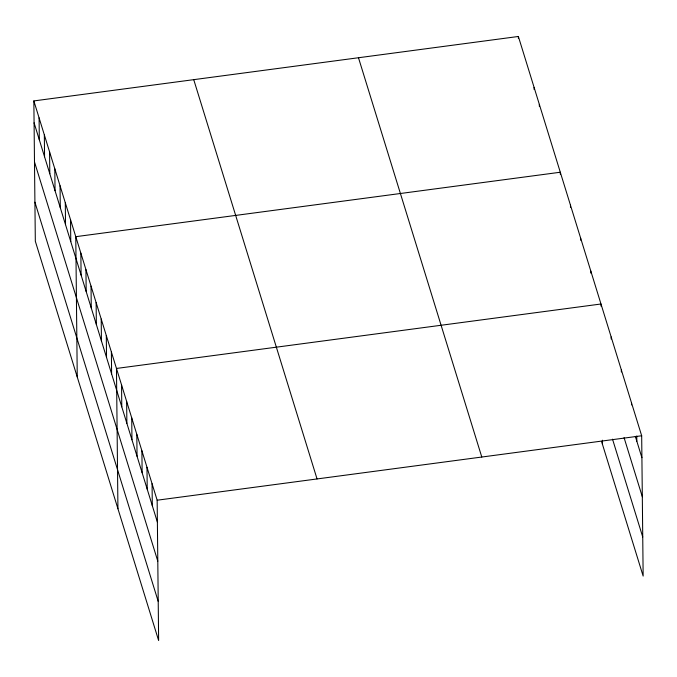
<?xml version="1.0" encoding="UTF-8"?>
<svg xmlns="http://www.w3.org/2000/svg" width="677" height="677" viewBox="0 0 677 677"><rect width="100%" height="100%" fill="white"/><g stroke="black" fill="none" stroke-linecap="round" stroke-linejoin="round"><path stroke-width="1.02" d="M33.85 100.924L157.157 500.21L158.63 640.527L35.322 241.232L33.85 100.924L518.37 36.473L641.678 435.768L643.15 576.076L601.557 441.404M157.157 500.21L641.678 435.768M635.331 436.36L641.906 457.677M624.067 437.647L642.321 496.749M612.524 439.153L642.744 537.005M358.48 57.74L481.787 457.034M193.74 79.658L317.048 478.944M34.078 122.833L157.386 522.119M34.485 161.905L157.8 561.191M34.908 202.161L158.223 601.447M636.769 435.988L636.82 441.209M631.506 402.823L631.531 404.914M621.334 369.887L621.359 371.969M611.162 336.943L611.187 339.033M601.007 306.089L600.99 303.998L116.469 368.449L117.933 508.757M602.412 440.202L602.454 444.315M590.818 271.062L590.835 273.144M580.646 238.118L580.663 240.208M570.466 205.173L570.491 207.264M560.319 174.319L560.294 172.237L75.773 236.679L77.246 376.996M539.332 104.36L539.357 106.441M534.094 87.384L534.111 89.474M518.37 36.473L518.396 38.564M152.071 483.742L152.3 505.651M146.985 467.265L147.214 489.183M141.899 450.797L142.128 472.707M136.813 434.329L137.042 456.239M131.727 417.861L131.956 439.771M126.641 401.385L126.87 423.294M121.555 384.917L121.784 406.826M111.383 351.972L111.612 373.882M106.297 335.504L106.526 357.414M101.211 319.036L101.44 340.946M96.126 302.56L96.354 324.478M91.031 286.092L91.268 308.001M85.945 269.624L86.182 291.533M80.859 253.147L81.088 275.065M70.535 219.712L70.763 241.621M65.297 202.736L65.525 224.654M60.05 185.769L60.287 207.678M54.812 168.801L55.04 190.711M49.573 151.834L49.802 173.744M44.335 134.858L44.564 156.768M39.088 117.891L39.317 139.8"/></g></svg>
